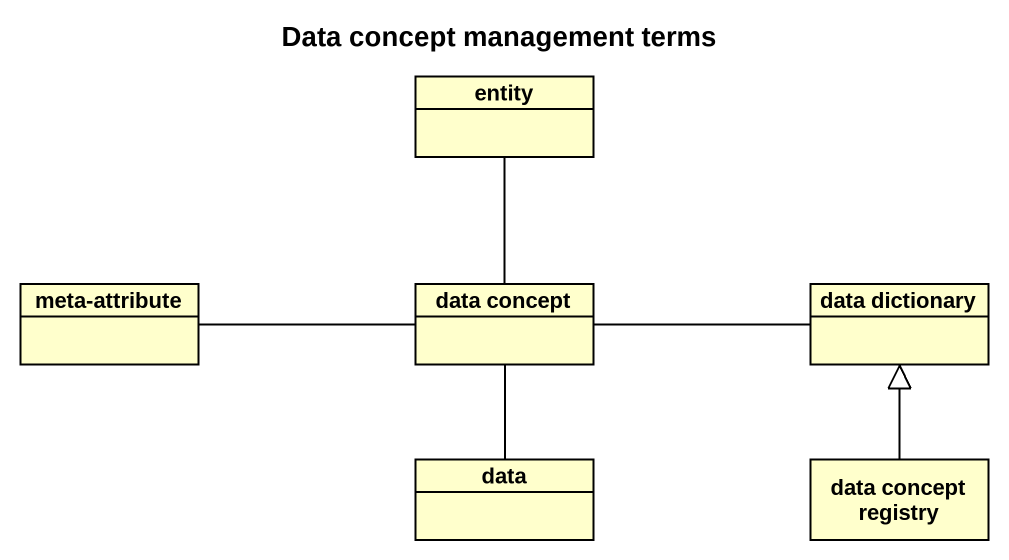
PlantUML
@startuml
title Data concept management terms
hide circle
hide empty members
class "entity" as entity_
class "meta-attribute" as meta_attribute
class "data concept" as data_concept
class "data dictionary" as data_dictionary
class data
class "data concept registry" as data_concept_registry
meta_attribute -right- data_concept
data_concept -up- entity_
data_concept -right- data_dictionary
data_concept -- data
data_concept_registry -up-|> data_dictionary
@enduml
